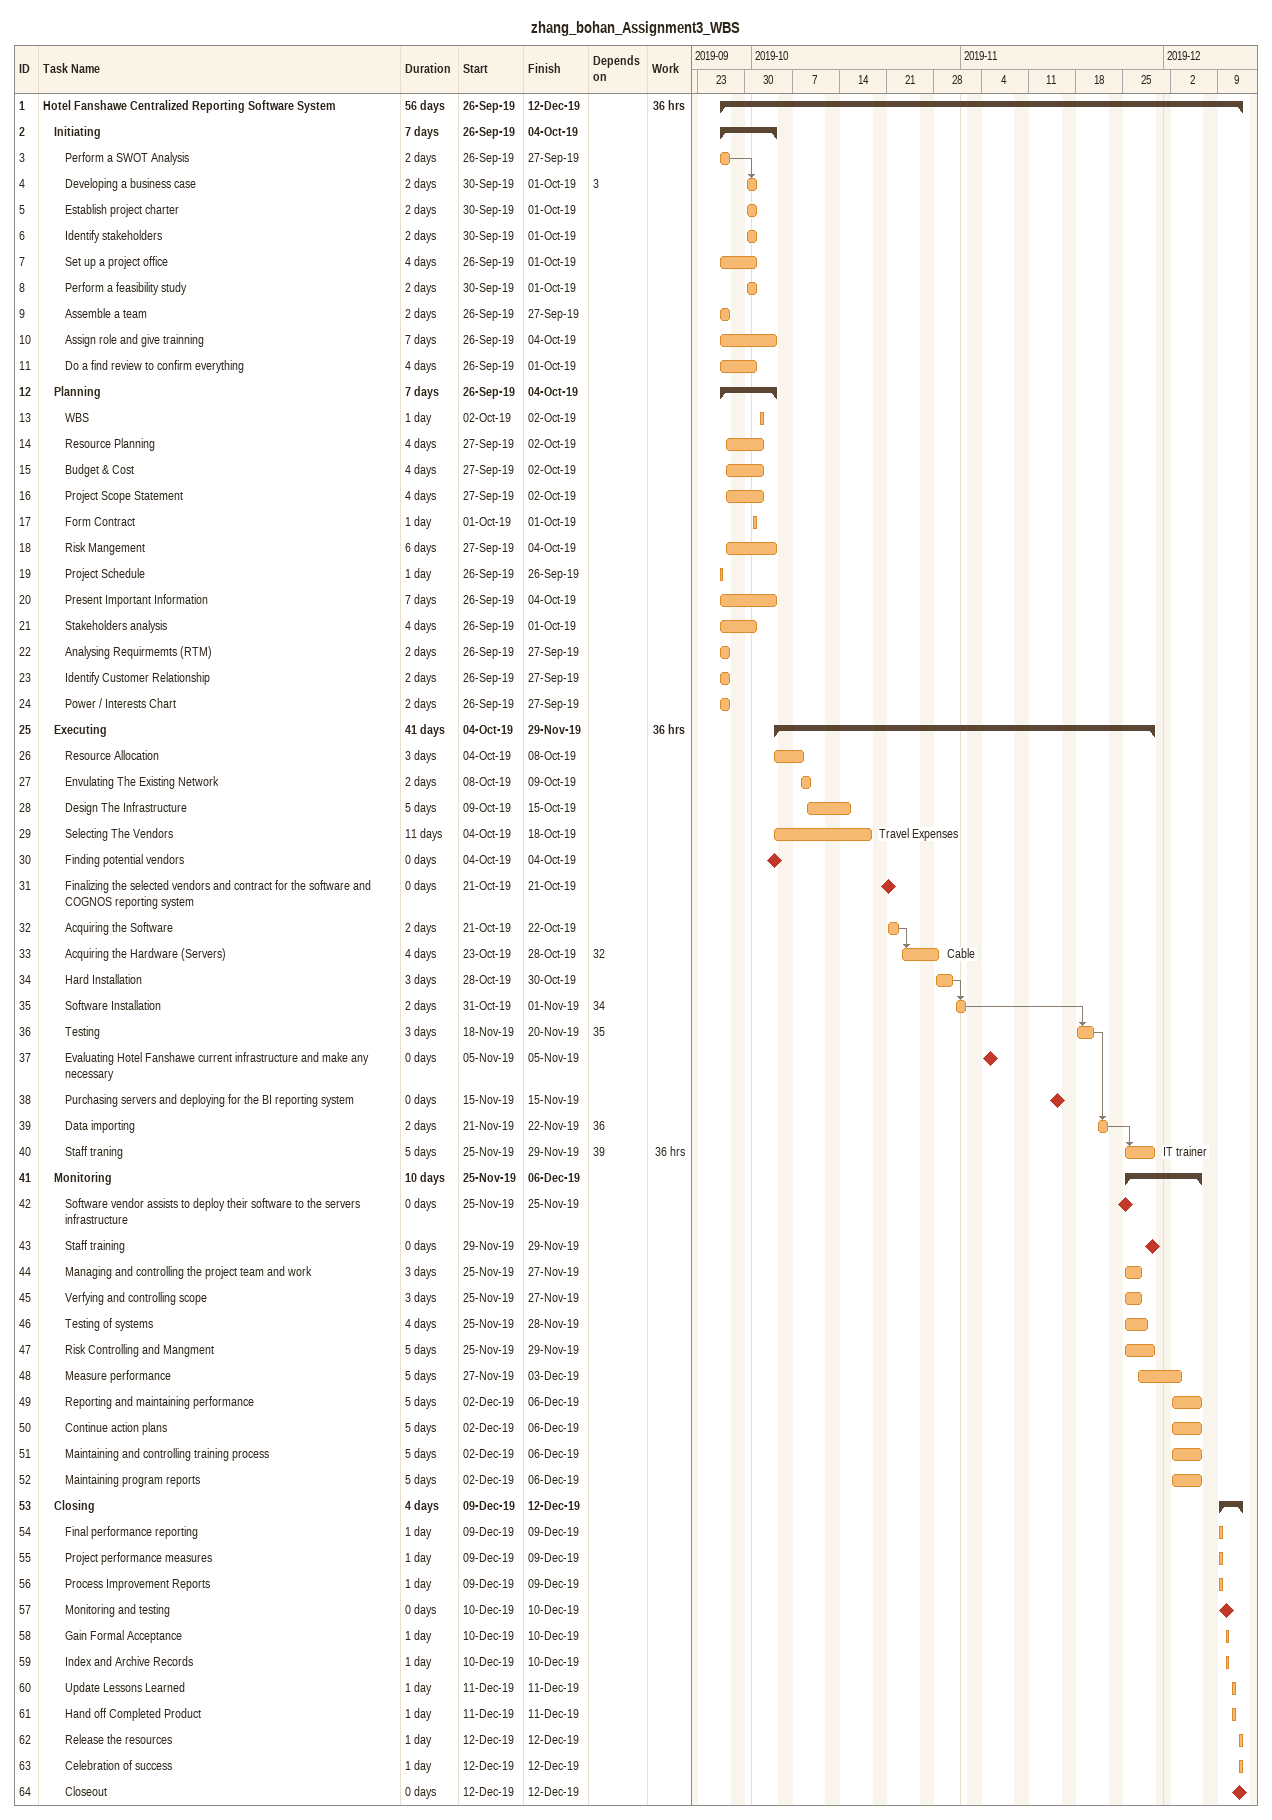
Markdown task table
zhang_bohan_Assignment3_WBS

| ID | Level | Task | Duration | Start | Finish | Predecessors | Resources | Work (h) |
|---|---|---|---|---|---|---|---|---|
| 1 | 1 | **Hotel Fanshawe Centralized Reporting Software System** | 56d | 2019-09-26 | 2019-12-12 |  |  | 36 |
| 2 | 2 | **Initiating** | 7d | 2019-09-26 | 2019-10-04 |  |  |  |
| 3 | 3 | Perform a SWOT Analysis | 2d | 2019-09-26 | 2019-09-27 |  |  |  |
| 4 | 3 | Developing a business case | 2d | 2019-09-30 | 2019-10-01 | 3 |  |  |
| 5 | 3 | Establish project charter | 2d | 2019-09-30 | 2019-10-01 |  |  |  |
| 6 | 3 | Identify stakeholders | 2d | 2019-09-30 | 2019-10-01 |  |  |  |
| 7 | 3 | Set up a project office | 4d | 2019-09-26 | 2019-10-01 |  |  |  |
| 8 | 3 | Perform a feasibility study | 2d | 2019-09-30 | 2019-10-01 |  |  |  |
| 9 | 3 | Assemble a team | 2d | 2019-09-26 | 2019-09-27 |  |  |  |
| 10 | 3 | Assign role and give trainning | 7d | 2019-09-26 | 2019-10-04 |  |  |  |
| 11 | 3 | Do a find review to confirm everything | 4d | 2019-09-26 | 2019-10-01 |  |  |  |
| 12 | 2 | **Planning** | 7d | 2019-09-26 | 2019-10-04 |  |  |  |
| 13 | 3 | WBS | 1d | 2019-10-02 | 2019-10-02 |  |  |  |
| 14 | 3 | Resource Planning | 4d | 2019-09-27 | 2019-10-02 |  |  |  |
| 15 | 3 | Budget & Cost | 4d | 2019-09-27 | 2019-10-02 |  |  |  |
| 16 | 3 | Project Scope Statement | 4d | 2019-09-27 | 2019-10-02 |  |  |  |
| 17 | 3 | Form Contract | 1d | 2019-10-01 | 2019-10-01 |  |  |  |
| 18 | 3 | Risk Mangement | 6d | 2019-09-27 | 2019-10-04 |  |  |  |
| 19 | 3 | Project Schedule | 1d | 2019-09-26 | 2019-09-26 |  |  |  |
| 20 | 3 | Present Important Information | 7d | 2019-09-26 | 2019-10-04 |  |  |  |
| 21 | 3 | Stakeholders analysis | 4d | 2019-09-26 | 2019-10-01 |  |  |  |
| 22 | 3 | Analysing Requirmemts (RTM) | 2d | 2019-09-26 | 2019-09-27 |  |  |  |
| 23 | 3 | Identify Customer Relationship | 2d | 2019-09-26 | 2019-09-27 |  |  |  |
| 24 | 3 | Power / Interests Chart | 2d | 2019-09-26 | 2019-09-27 |  |  |  |
| 25 | 2 | **Executing** | 41d | 2019-10-04 | 2019-11-29 |  |  | 36 |
| 26 | 3 | Resource Allocation | 3d | 2019-10-04 | 2019-10-08 |  |  |  |
| 27 | 3 | Envulating The Existing Network | 2d | 2019-10-08 | 2019-10-09 |  |  |  |
| 28 | 3 | Design The Infrastructure | 5d | 2019-10-09 | 2019-10-15 |  |  |  |
| 29 | 3 | Selecting The Vendors | 11d | 2019-10-04 | 2019-10-18 |  | Travel Expenses |  |
| 30 | 3 | Finding potential vendors | 0d | 2019-10-04 | 2019-10-04 |  |  |  |
| 31 | 3 | Finalizing the selected vendors and contract for the software and COGNOS reporting system | 0d | 2019-10-21 | 2019-10-21 |  |  |  |
| 32 | 3 | Acquiring the Software | 2d | 2019-10-21 | 2019-10-22 |  |  |  |
| 33 | 3 | Acquiring the Hardware (Servers) | 4d | 2019-10-23 | 2019-10-28 | 32 | Cable |  |
| 34 | 3 | Hard Installation | 3d | 2019-10-28 | 2019-10-30 |  |  |  |
| 35 | 3 | Software Installation | 2d | 2019-10-31 | 2019-11-01 | 34 |  |  |
| 36 | 3 | Testing | 3d | 2019-11-18 | 2019-11-20 | 35 |  |  |
| 37 | 3 | Evaluating Hotel Fanshawe current infrastructure and make any necessary | 0d | 2019-11-05 | 2019-11-05 |  |  |  |
| 38 | 3 | Purchasing servers and deploying for the BI reporting system | 0d | 2019-11-15 | 2019-11-15 |  |  |  |
| 39 | 3 | Data importing | 2d | 2019-11-21 | 2019-11-22 | 36 |  |  |
| 40 | 3 | Staff traning | 5d | 2019-11-25 | 2019-11-29 | 39 | IT trainer | 36 |
| 41 | 2 | **Monitoring** | 10d | 2019-11-25 | 2019-12-06 |  |  |  |
| 42 | 3 | Software vendor assists to deploy their software to the servers infrastructure | 0d | 2019-11-25 | 2019-11-25 |  |  |  |
| 43 | 3 | Staff training | 0d | 2019-11-29 | 2019-11-29 |  |  |  |
| 44 | 3 | Managing and controlling the project team and work | 3d | 2019-11-25 | 2019-11-27 |  |  |  |
| 45 | 3 | Verfying and controlling scope | 3d | 2019-11-25 | 2019-11-27 |  |  |  |
| 46 | 3 | Testing of systems | 4d | 2019-11-25 | 2019-11-28 |  |  |  |
| 47 | 3 | Risk Controlling and Mangment | 5d | 2019-11-25 | 2019-11-29 |  |  |  |
| 48 | 3 | Measure performance | 5d | 2019-11-27 | 2019-12-03 |  |  |  |
| 49 | 3 | Reporting and maintaining performance | 5d | 2019-12-02 | 2019-12-06 |  |  |  |
| 50 | 3 | Continue action plans | 5d | 2019-12-02 | 2019-12-06 |  |  |  |
| 51 | 3 | Maintaining and controlling training process | 5d | 2019-12-02 | 2019-12-06 |  |  |  |
| 52 | 3 | Maintaining program reports | 5d | 2019-12-02 | 2019-12-06 |  |  |  |
| 53 | 2 | **Closing** | 4d | 2019-12-09 | 2019-12-12 |  |  |  |
| 54 | 3 | Final performance reporting | 1d | 2019-12-09 | 2019-12-09 |  |  |  |
| 55 | 3 | Project performance measures | 1d | 2019-12-09 | 2019-12-09 |  |  |  |
| 56 | 3 | Process Improvement Reports | 1d | 2019-12-09 | 2019-12-09 |  |  |  |
| 57 | 3 | Monitoring and testing | 0d | 2019-12-10 | 2019-12-10 |  |  |  |
| 58 | 3 | Gain Formal Acceptance | 1d | 2019-12-10 | 2019-12-10 |  |  |  |
| 59 | 3 | Index and Archive Records | 1d | 2019-12-10 | 2019-12-10 |  |  |  |
| 60 | 3 | Update Lessons Learned | 1d | 2019-12-11 | 2019-12-11 |  |  |  |
| 61 | 3 | Hand off Completed Product | 1d | 2019-12-11 | 2019-12-11 |  |  |  |
| 62 | 3 | Release the resources | 1d | 2019-12-12 | 2019-12-12 |  |  |  |
| 63 | 3 | Celebration of success | 1d | 2019-12-12 | 2019-12-12 |  |  |  |
| 64 | 3 | Closeout | 0d | 2019-12-12 | 2019-12-12 |  |  |  |
